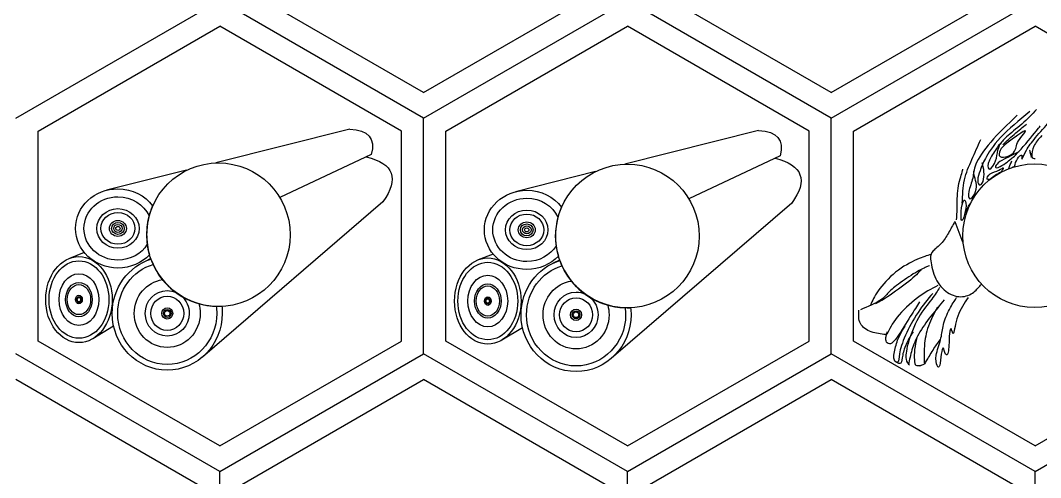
# Model space of a CAD drawing. Extents: x 0.1 to 20.7, y 0 to 17.9.
# Drawn here: x 4.15 to 11.97, y 9.85 to 13.35 of the extents above; entities that cross this region are included whole.
import ezdxf

# ---------------------------------------------------------------- set-up
doc = ezdxf.new("R2010")
doc.units = 0
doc.layers.add('Catan-Cuts&Scores', color=7, linetype='CONTINUOUS')

msp = doc.modelspace()

# ---------------------------------------------------------------- linework, layer by layer
at = {"layer": 'Catan-Cuts&Scores', "color": 1}
for points in [[(7.241272, 12.794751), (5.848779, 13.598704)], [(7.241272, 12.794751), (8.633764, 13.598704)], [(10.366279, 12.794751), (8.973788, 13.598704)], [(10.366279, 12.794751), (11.758772, 13.598704)], [(4.116264, 12.59844), (5.678768, 13.500551)], [(7.241272, 12.59844), (5.678768, 13.500551)], [(7.241272, 12.59844), (8.803775, 13.500551)], [(10.366279, 12.59844), (8.803775, 13.500551)], [(10.366279, 12.59844), (11.928783, 13.500551)], [(4.286275, 10.892374), (4.286275, 12.500283), (5.678768, 13.30424)], [(7.07126, 12.500288), (5.678768, 13.30424)], [(7.411283, 10.892374), (7.411283, 12.500283), (8.803775, 13.30424)], [(10.196268, 12.500288), (8.803775, 13.30424)], [(10.536292, 10.892374), (10.536292, 12.500283), (11.928783, 13.30424)], [(13.321275, 12.500288), (11.928783, 13.30424)], [(7.241272, 10.794221), (7.241272, 12.59844)], [(10.366279, 10.794221), (10.366279, 12.59844)], [(6.675099, 12.515532), (5.649481, 12.25761)], [(7.07126, 10.892374), (7.07126, 12.500283)], [(9.809326, 12.504492), (8.783708, 12.246571)], [(10.196268, 10.892374), (10.196268, 12.500283)], [(11.856953, 12.502779), (11.856953, 12.502779)], [(6.840146, 12.321685), (6.13994, 11.990878)], [(9.974374, 12.310646), (9.274169, 11.979839)], [(11.887972, 12.351728), (11.887972, 12.351728)], [(5.668768, 12.256331), (5.668768, 12.256331)], [(8.803775, 12.246331), (8.803775, 12.246331)], [(11.581819, 12.20944), (11.581819, 12.20944)], [(11.759169, 12.228322), (11.758607, 12.223519)], [(11.925768, 12.248513), (11.925768, 12.248513)], [(5.424189, 12.200957), (4.811708, 12.046929)], [(8.558417, 12.189917), (7.945938, 12.03589)], [(11.56226, 12.131886), (11.56226, 12.131886)], [(4.89811, 12.057749), (4.89811, 12.057749)], [(8.032339, 12.046708), (8.032339, 12.046708)], [(4.89811, 11.997094), (4.89811, 11.997094)], [(8.032339, 11.986056), (8.032339, 11.986056)], [(11.386256, 11.972071), (11.386256, 11.972071)], [(4.89811, 11.906122), (4.89811, 11.906122)], [(6.929674, 11.959296), (5.546071, 10.769721)], [(8.032339, 11.895083), (8.032339, 11.895083)], [(10.063901, 11.948256), (8.680299, 10.758681)], [(4.89811, 11.875799), (4.89811, 11.875799)], [(4.89811, 11.81515), (4.89811, 11.81515)], [(8.032339, 11.86476), (8.032339, 11.86476)], [(11.402811, 11.876492), (11.402811, 11.876492)], [(4.89811, 11.799988), (4.89811, 11.799988)], [(4.89811, 11.784826), (4.89811, 11.784826)], [(4.89811, 11.769665), (4.89811, 11.769665)], [(8.032339, 11.80411), (8.032339, 11.80411)], [(8.032339, 11.788949), (8.032339, 11.788949)], [(8.032339, 11.773788), (8.032339, 11.773788)], [(8.032339, 11.758626), (8.032339, 11.758626)], [(4.640406, 11.569536), (4.526178, 11.525406)], [(4.599264, 11.539154), (4.599264, 11.539154)], [(4.599264, 11.506193), (4.599264, 11.506193)], [(5.15006, 11.523217), (5.100539, 11.499822)], [(7.774633, 11.558496), (7.660406, 11.514367)], [(7.733492, 11.528114), (7.733492, 11.528114)], [(8.284287, 11.512178), (8.234768, 11.488783)], [(7.733492, 11.495154), (7.733492, 11.495154)], [(4.599264, 11.407307), (4.599264, 11.407307)], [(4.599264, 11.341382), (4.599264, 11.341382)], [(7.733492, 11.396268), (7.733492, 11.396268)], [(4.599264, 11.324901), (4.599264, 11.324901)], [(5.276067, 11.278099), (5.276067, 11.278099)], [(7.733492, 11.330343), (7.733492, 11.330343)], [(7.733492, 11.313863), (7.733492, 11.313863)], [(8.410296, 11.26706), (8.410296, 11.26706)], [(4.599264, 11.2425), (4.599264, 11.2425)], [(4.599264, 11.232614), (4.599264, 11.232614)], [(4.599264, 11.226019), (4.599264, 11.226019)], [(5.276067, 11.23459), (5.276067, 11.23459)], [(7.733492, 11.231461), (7.733492, 11.231461)], [(7.733492, 11.221575), (7.733492, 11.221575)], [(7.733492, 11.214981), (7.733492, 11.214981)], [(8.410296, 11.223551), (8.410296, 11.223551)], [(5.276067, 11.147571), (5.276067, 11.147571)], [(5.276067, 11.134515), (5.276067, 11.134515)], [(5.276067, 11.125819), (5.276067, 11.125819)], [(5.518744, 11.178536), (5.518744, 11.178536)], [(5.652154, 11.158217), (5.652154, 11.158217)], [(5.694681, 11.15861), (5.694681, 11.15861)], [(8.410296, 11.136532), (8.410296, 11.136532)], [(8.410296, 11.123476), (8.410296, 11.123476)], [(8.410296, 11.114779), (8.410296, 11.114779)], [(8.652972, 11.167496), (8.652972, 11.167496)], [(8.786382, 11.147178), (8.786382, 11.147178)], [(8.82891, 11.147571), (8.82891, 11.147571)], [(4.865165, 11.004964), (4.705815, 10.910015)], [(7.999393, 10.993925), (7.840043, 10.898976)], [(5.678768, 10.088421), (4.286275, 10.892374)], [(5.678768, 10.088421), (7.07126, 10.892374)], [(8.803775, 10.088421), (7.411283, 10.892374)], [(8.803775, 10.088421), (10.196268, 10.892374)], [(11.928783, 10.088421), (10.536292, 10.892374)], [(11.928783, 10.088421), (13.321275, 10.892374)], [(5.678768, 9.89211), (4.116264, 10.794221)], [(5.678768, 9.89211), (7.241272, 10.794221)], [(8.803775, 9.89211), (7.241272, 10.794221)], [(8.803775, 9.89211), (10.366279, 10.794221)], [(11.928783, 9.89211), (10.366279, 10.794221)], [(11.928783, 9.89211), (13.491288, 10.794221)], [(5.508756, 9.793957), (4.116264, 10.59791)], [(5.848779, 8.186043), (5.848779, 9.793953), (7.241272, 10.59791)], [(8.633764, 9.793957), (7.241272, 10.59791)], [(8.973788, 8.186043), (8.973788, 9.793953), (10.366279, 10.59791)], [(11.758772, 9.793957), (10.366279, 10.59791)], [(5.678768, 8.08789), (5.678768, 9.89211)], [(8.803775, 8.08789), (8.803775, 9.89211)], [(11.928783, 8.08789), (11.928783, 9.89211)]]:
    msp.add_lwpolyline(points, dxfattribs=at)
for points in [[(11.791536, 12.620792), (11.718708, 12.550657), (11.645878, 12.480528), (11.58991, 12.415788)], [(11.888646, 12.649114), (11.806374, 12.581681), (11.724103, 12.514249), (11.66476, 12.450854)], [(11.941244, 12.665299), (11.904826, 12.627536), (11.868414, 12.589772), (11.827279, 12.553358)], [(6.675099, 12.515532), (6.818858, 12.507788), (6.873878, 12.443169), (6.840146, 12.321685)], [(11.827279, 12.553358), (11.786146, 12.51694), (11.740287, 12.481874), (11.711292, 12.455575)], [(11.744335, 12.452878), (11.774008, 12.479178), (11.817165, 12.515594), (11.839417, 12.533803)], [(11.839417, 12.533803), (11.861674, 12.552008), (11.863019, 12.552008), (11.864367, 12.552008)], [(11.933154, 12.450181), (11.965524, 12.488618), (12.010028, 12.538519), (12.034981, 12.568867)], [(11.938547, 12.49941), (11.969567, 12.537174), (11.969567, 12.538519), (11.968217, 12.537846)], [(11.9635, 12.534476), (11.962822, 12.534476), (11.964169, 12.537174), (11.965524, 12.539869)], [(11.968217, 12.537846), (11.966869, 12.537174), (11.964169, 12.534476), (11.9635, 12.534476)], [(9.809326, 12.504492), (9.953086, 12.496749), (10.008107, 12.432131), (9.974374, 12.310646)], [(11.66476, 12.450854), (11.605417, 12.387464), (11.569004, 12.328126), (11.548099, 12.289685)], [(11.711292, 12.455575), (11.682296, 12.429279), (11.670157, 12.411744), (11.658015, 12.394213)], [(11.682296, 12.394213), (11.698481, 12.410393), (11.714665, 12.426579), (11.744335, 12.452878)], [(11.798283, 12.469736), (11.76861, 12.449508), (11.73759, 12.427929), (11.713315, 12.408374)], [(11.786146, 12.387464), (11.790189, 12.402303), (11.796933, 12.418485), (11.813792, 12.44209)], [(11.856953, 12.502779), (11.856275, 12.50885), (11.827957, 12.489968), (11.798283, 12.469736)], [(11.806374, 12.344985), (11.845485, 12.387464), (11.907528, 12.461646), (11.938547, 12.49941)], [(11.813792, 12.44209), (11.83065, 12.465689), (11.857622, 12.496708), (11.856953, 12.502779)], [(11.863019, 12.353751), (11.880556, 12.384772), (11.900783, 12.411744), (11.933154, 12.450181)], [(11.981032, 12.465019), (11.953386, 12.436019), (11.933154, 12.413094), (11.920339, 12.385444)], [(11.444249, 12.281594), (11.4665, 12.332169), (11.489429, 12.383417), (11.512358, 12.434669)], [(11.58991, 12.415788), (11.533938, 12.351051), (11.494822, 12.291708), (11.47594, 12.247201)], [(11.659367, 12.402976), (11.653972, 12.398256), (11.629693, 12.361839), (11.610142, 12.330819)], [(11.644532, 12.353751), (11.651275, 12.380725), (11.66476, 12.407697), (11.659367, 12.402976)], [(11.713315, 12.408374), (11.689039, 12.388819), (11.671504, 12.371279), (11.66139, 12.352401)], [(11.771311, 12.344985), (11.780751, 12.359142), (11.782094, 12.372633), (11.786146, 12.387464)], [(11.887972, 12.351728), (11.885949, 12.359142), (11.891343, 12.34026), (11.896062, 12.323406)], [(11.920339, 12.385444), (11.907528, 12.357796), (11.902131, 12.325429), (11.904826, 12.308567)], [(6.801725, 12.303536), (7.013646, 12.24959), (7.056296, 12.134846), (6.929674, 11.959296)], [(9.935953, 12.292496), (10.147874, 12.238551), (10.190524, 12.123807), (10.063901, 11.948256)], [(11.388275, 12.125819), (11.400414, 12.181118), (11.421992, 12.231019), (11.444249, 12.281594)], [(11.548099, 12.289685), (11.527193, 12.251249), (11.521799, 12.233717), (11.513708, 12.212138)], [(11.610142, 12.330819), (11.590583, 12.299803), (11.575749, 12.274178), (11.57035, 12.250575)], [(11.627, 12.271481), (11.637788, 12.299803), (11.637788, 12.326775), (11.644532, 12.353751)], [(11.66139, 12.352401), (11.651275, 12.333519), (11.648575, 12.313292), (11.660717, 12.304524)], [(11.660717, 12.304524), (11.672854, 12.295756), (11.699826, 12.298453), (11.722079, 12.307221)], [(11.743661, 12.309244), (11.721406, 12.298453), (11.695779, 12.287665), (11.674874, 12.275528)], [(11.689712, 12.244504), (11.707917, 12.256642), (11.721406, 12.268783), (11.73624, 12.280244)], [(11.722079, 12.307221), (11.744331, 12.315985), (11.761869, 12.330819), (11.771311, 12.344985)], [(11.73624, 12.280244), (11.751079, 12.291708), (11.767264, 12.302496), (11.806374, 12.344985)], [(11.803678, 12.341614), (11.784796, 12.330819), (11.765914, 12.320032), (11.743661, 12.309244)], [(11.771307, 12.228322), (11.776704, 12.248551), (11.782094, 12.268783), (11.79356, 12.286988)], [(11.79356, 12.286988), (11.805028, 12.305197), (11.82256, 12.321382), (11.827279, 12.315311)], [(11.827279, 12.315311), (11.832, 12.309244), (11.82391, 12.280921), (11.827279, 12.284296)], [(11.827279, 12.284296), (11.83065, 12.287665), (11.845485, 12.322732), (11.863019, 12.353751)], [(11.902131, 12.30115), (11.899438, 12.31059), (11.889996, 12.344307), (11.887972, 12.351728)], [(11.896062, 12.323406), (11.900783, 12.306547), (11.904826, 12.291708), (11.902131, 12.30115)], [(11.904826, 12.308567), (11.907528, 12.291708), (11.918319, 12.290363), (11.929107, 12.289012)], [(5.118768, 11.706331), (5.118768, 12.010086), (5.365012, 12.256331), (5.668768, 12.256331)], [(5.668768, 12.256331), (5.972524, 12.256331), (6.218768, 12.010086), (6.218768, 11.706331)], [(8.253775, 11.696331), (8.253775, 12.000086), (8.500019, 12.246331), (8.803775, 12.246331)], [(8.803775, 12.246331), (9.107532, 12.246331), (9.353775, 12.000086), (9.353775, 11.696331)], [(11.370071, 12.184487), (11.377487, 12.20809), (11.376137, 12.20809), (11.374787, 12.20809)], [(11.375768, 11.698513), (11.375768, 12.002268), (11.622013, 12.248513), (11.925768, 12.248513)], [(11.47594, 12.247201), (11.45706, 12.202693), (11.458414, 12.173024), (11.450992, 12.139307)], [(11.513708, 12.212138), (11.505618, 12.190556), (11.494822, 12.164933), (11.491453, 12.140657)], [(11.537311, 12.188532), (11.535283, 12.213485), (11.52989, 12.235063), (11.524496, 12.256642)], [(11.57035, 12.250575), (11.564957, 12.226972), (11.569004, 12.205393), (11.581819, 12.20944)], [(11.581819, 12.20944), (11.594631, 12.213485), (11.616208, 12.243157), (11.627, 12.271481)], [(11.630369, 12.238438), (11.622953, 12.226972), (11.624299, 12.217532), (11.636438, 12.218882)], [(11.674874, 12.275528), (11.653972, 12.263386), (11.637788, 12.249897), (11.630369, 12.238438)], [(11.636438, 12.218882), (11.648575, 12.220228), (11.671504, 12.232367), (11.689712, 12.244504)], [(11.651275, 12.2), (11.671504, 12.209438), (11.684992, 12.222925), (11.684992, 12.217532)], [(11.684992, 12.217532), (11.684992, 12.213575), (11.677736, 12.199457), (11.667481, 12.185563)], [(11.727449, 12.212674), (11.735803, 12.232721), (11.74344, 12.252775), (11.751079, 12.272826)], [(11.925768, 12.248513), (12.229524, 12.248513), (12.475768, 12.002268), (12.475768, 11.698513)], [(11.339051, 12.061756), (11.346464, 12.113681), (11.36265, 12.160886), (11.370071, 12.184487)], [(11.370744, 11.949138), (11.373444, 12.009831), (11.376137, 12.070524), (11.388275, 12.125819)], [(11.450992, 12.139307), (11.443575, 12.10559), (11.42739, 12.067822), (11.421322, 12.037476)], [(11.464481, 12.151444), (11.45976, 12.168976), (11.45976, 12.182464), (11.45976, 12.195953)], [(11.480665, 12.089406), (11.478642, 12.112331), (11.469197, 12.133914), (11.464481, 12.151444)], [(11.491453, 12.140657), (11.488083, 12.116378), (11.492126, 12.093453), (11.500893, 12.088056)], [(11.530567, 12.115032), (11.537985, 12.13526), (11.539331, 12.163579), (11.537311, 12.188532)], [(11.56226, 12.131886), (11.558213, 12.139307), (11.567654, 12.159536), (11.585863, 12.17235)], [(11.582674, 12.130406), (11.572665, 12.127626), (11.564803, 12.127228), (11.56226, 12.131886)], [(11.667481, 12.185563), (11.637468, 12.169756), (11.609083, 12.151275), (11.582674, 12.130406)], [(11.585863, 12.17235), (11.604071, 12.185161), (11.631043, 12.190556), (11.651275, 12.2)], [(4.572893, 11.754504), (4.572893, 11.921976), (4.7185, 12.057749), (4.89811, 12.057749)], [(4.89811, 12.057749), (5.008201, 12.057749), (5.105504, 12.006736), (5.164346, 11.928685)], [(7.707122, 11.743464), (7.707122, 11.910938), (7.852728, 12.046708), (8.032339, 12.046708)], [(8.032339, 12.046708), (8.142429, 12.046708), (8.239732, 11.995697), (8.298575, 11.917646)], [(11.332307, 11.912051), (11.332981, 11.953189), (11.331631, 12.009831), (11.339051, 12.061756)], [(11.466504, 12.020622), (11.477292, 12.042201), (11.482685, 12.066476), (11.480665, 12.089406)], [(11.500893, 12.088056), (11.509661, 12.082661), (11.523146, 12.094799), (11.530567, 12.115032)], [(4.637938, 11.754504), (4.637938, 11.888481), (4.754421, 11.997094), (4.89811, 11.997094)], [(4.89811, 11.997094), (5.005118, 11.997094), (5.097024, 11.936854), (5.136985, 11.850768)], [(7.772165, 11.743464), (7.772165, 11.87744), (7.88865, 11.986056), (8.032339, 11.986056)], [(8.032339, 11.986056), (8.139346, 11.986056), (8.231251, 11.925815), (8.271213, 11.839728)], [(11.366024, 11.912051), (11.370744, 11.945094), (11.378835, 11.969369), (11.386256, 11.972071)], [(11.386256, 11.972071), (11.393674, 11.974764), (11.400414, 11.955882), (11.39974, 11.928236)], [(11.421322, 12.037476), (11.415251, 12.007133), (11.419296, 11.984204), (11.429414, 11.982185)], [(11.429414, 11.982185), (11.439528, 11.980161), (11.455713, 11.999043), (11.466504, 12.020622)], [(4.735504, 11.754504), (4.735504, 11.83824), (4.808307, 11.906122), (4.89811, 11.906122)], [(4.89811, 11.906122), (4.987921, 11.906122), (5.060725, 11.83824), (5.060725, 11.754504)], [(5.164346, 11.928685), (5.134704, 11.861118), (5.118221, 11.786472), (5.118221, 11.707964)], [(7.869732, 11.743464), (7.869732, 11.827201), (7.942536, 11.895083), (8.032339, 11.895083)], [(8.032339, 11.895083), (8.12215, 11.895083), (8.194953, 11.827201), (8.194953, 11.743464)], [(8.298575, 11.917646), (8.268933, 11.850079), (8.252449, 11.775433), (8.252449, 11.696925)], [(11.32624, 11.819665), (11.328938, 11.845288), (11.331631, 11.870914), (11.332307, 11.912051)], [(11.363326, 11.821689), (11.359953, 11.837197), (11.361303, 11.879008), (11.366024, 11.912051)], [(11.39974, 11.928236), (11.399067, 11.90059), (11.390972, 11.864169), (11.382882, 11.840571)], [(11.399071, 11.879008), (11.401547, 11.888921), (11.414279, 11.918197), (11.430976, 11.943811)], [(11.430976, 11.943811), (11.420169, 11.922142), (11.410728, 11.899674), (11.402811, 11.876492)], [(4.768028, 11.754504), (4.768028, 11.821492), (4.826264, 11.875799), (4.89811, 11.875799)], [(4.833067, 11.754504), (4.833067, 11.787996), (4.862189, 11.81515), (4.89811, 11.81515)], [(4.89811, 11.875799), (4.969957, 11.875799), (5.028201, 11.821492), (5.028201, 11.754504)], [(4.89811, 11.81515), (4.934036, 11.81515), (4.963154, 11.787996), (4.963154, 11.754504)], [(5.136985, 11.850768), (5.124772, 11.805225), (5.118221, 11.757363), (5.118221, 11.707964)], [(7.902256, 11.743464), (7.902256, 11.810453), (7.960492, 11.86476), (8.032339, 11.86476)], [(8.032339, 11.86476), (8.104185, 11.86476), (8.162429, 11.810453), (8.162429, 11.743464)], [(8.271213, 11.839728), (8.259, 11.794185), (8.252449, 11.746322), (8.252449, 11.696925)], [(11.382882, 11.840571), (11.374788, 11.816964), (11.366701, 11.806178), (11.363326, 11.821689)], [(11.402811, 11.876492), (11.39909, 11.873949), (11.397863, 11.874178), (11.399071, 11.879008)], [(4.89811, 11.451256), (4.7185, 11.451256), (4.572893, 11.587028), (4.572893, 11.754504)], [(4.89811, 11.511906), (4.754421, 11.511906), (4.637938, 11.620519), (4.637938, 11.754504)], [(4.89811, 11.602878), (4.808307, 11.602878), (4.735504, 11.670764), (4.735504, 11.754504)], [(4.89811, 11.633204), (4.826264, 11.633204), (4.768028, 11.687513), (4.768028, 11.754504)], [(4.89811, 11.693854), (4.862189, 11.693854), (4.833067, 11.721008), (4.833067, 11.754504)], [(4.849326, 11.754504), (4.849326, 11.779622), (4.871169, 11.799988), (4.89811, 11.799988)], [(4.89811, 11.709015), (4.871169, 11.709015), (4.849326, 11.729382), (4.849326, 11.754504)], [(4.86559, 11.754504), (4.86559, 11.771251), (4.880154, 11.784826), (4.89811, 11.784826)], [(4.89811, 11.724178), (4.880154, 11.724178), (4.86559, 11.737751), (4.86559, 11.754504)], [(4.88185, 11.754504), (4.88185, 11.762874), (4.889131, 11.769665), (4.89811, 11.769665)], [(4.89811, 11.739343), (4.889131, 11.739343), (4.88185, 11.746126), (4.88185, 11.754504)], [(4.89811, 11.799988), (4.925056, 11.799988), (4.946897, 11.779622), (4.946897, 11.754504)], [(4.89811, 11.784826), (4.916075, 11.784826), (4.930638, 11.771251), (4.930638, 11.754504)], [(4.89811, 11.769665), (4.907094, 11.769665), (4.914374, 11.762874), (4.914374, 11.754504)], [(5.060725, 11.754504), (5.060725, 11.670764), (4.987921, 11.602878), (4.89811, 11.602878)], [(5.028201, 11.754504), (5.028201, 11.687513), (4.969957, 11.633204), (4.89811, 11.633204)], [(4.963154, 11.754504), (4.963154, 11.721008), (4.934036, 11.693854), (4.89811, 11.693854)], [(4.946897, 11.754504), (4.946897, 11.729382), (4.925056, 11.709015), (4.89811, 11.709015)], [(4.930638, 11.754504), (4.930638, 11.737751), (4.916075, 11.724178), (4.89811, 11.724178)], [(4.914374, 11.754504), (4.914374, 11.746126), (4.907094, 11.739343), (4.89811, 11.739343)], [(8.032339, 11.440217), (7.852728, 11.440217), (7.707122, 11.575988), (7.707122, 11.743464)], [(8.032339, 11.500867), (7.88865, 11.500867), (7.772165, 11.609481), (7.772165, 11.743464)], [(8.032339, 11.591839), (7.942536, 11.591839), (7.869732, 11.659725), (7.869732, 11.743464)], [(8.032339, 11.622165), (7.960492, 11.622165), (7.902256, 11.676472), (7.902256, 11.743464)], [(7.967296, 11.743464), (7.967296, 11.776957), (7.996417, 11.80411), (8.032339, 11.80411)], [(8.032339, 11.682815), (7.996417, 11.682815), (7.967296, 11.709968), (7.967296, 11.743464)], [(7.983556, 11.743464), (7.983556, 11.768583), (8.005397, 11.788949), (8.032339, 11.788949)], [(8.032339, 11.697976), (8.005397, 11.697976), (7.983556, 11.718343), (7.983556, 11.743464)], [(7.999819, 11.743464), (7.999819, 11.760213), (8.014382, 11.773788), (8.032339, 11.773788)], [(8.032339, 11.713138), (8.014382, 11.713138), (7.999819, 11.726713), (7.999819, 11.743464)], [(8.016079, 11.743464), (8.016079, 11.751835), (8.023358, 11.758626), (8.032339, 11.758626)], [(8.032339, 11.728303), (8.023358, 11.728303), (8.016079, 11.735086), (8.016079, 11.743464)], [(8.032339, 11.80411), (8.068264, 11.80411), (8.097382, 11.776957), (8.097382, 11.743464)], [(8.032339, 11.788949), (8.059283, 11.788949), (8.081126, 11.768583), (8.081126, 11.743464)], [(8.032339, 11.773788), (8.050303, 11.773788), (8.064867, 11.760213), (8.064867, 11.743464)], [(8.032339, 11.758626), (8.041322, 11.758626), (8.048603, 11.751835), (8.048603, 11.743464)], [(8.194953, 11.743464), (8.194953, 11.659725), (8.12215, 11.591839), (8.032339, 11.591839)], [(8.162429, 11.743464), (8.162429, 11.676472), (8.104185, 11.622165), (8.032339, 11.622165)], [(8.097382, 11.743464), (8.097382, 11.709968), (8.068264, 11.682815), (8.032339, 11.682815)], [(8.081126, 11.743464), (8.081126, 11.718343), (8.059283, 11.697976), (8.032339, 11.697976)], [(8.064867, 11.743464), (8.064867, 11.726713), (8.050303, 11.713138), (8.032339, 11.713138)], [(8.048603, 11.743464), (8.048603, 11.735086), (8.041322, 11.728303), (8.032339, 11.728303)], [(11.314099, 11.807524), (11.297917, 11.777854), (11.281732, 11.748185), (11.264869, 11.719185)], [(11.314099, 11.807524), (11.333575, 11.752217), (11.353047, 11.69691), (11.375901, 11.646279)], [(5.118221, 11.707964), (5.118221, 11.653938), (5.126047, 11.601744), (5.140567, 11.552417)], [(5.118221, 11.707964), (5.118221, 11.682524), (5.119988, 11.657496), (5.123331, 11.632972)], [(5.668768, 11.156331), (5.365012, 11.156331), (5.118768, 11.402575), (5.118768, 11.706331)], [(6.218768, 11.706331), (6.218768, 11.402575), (5.972524, 11.156331), (5.668768, 11.156331)], [(8.252449, 11.696925), (8.252449, 11.642897), (8.260275, 11.590704), (8.274796, 11.541378)], [(8.252449, 11.696925), (8.252449, 11.671485), (8.254217, 11.646457), (8.25756, 11.621933)], [(8.803775, 11.146331), (8.500019, 11.146331), (8.253775, 11.392575), (8.253775, 11.696331)], [(9.353775, 11.696331), (9.353775, 11.392575), (9.107532, 11.146331), (8.803775, 11.146331)], [(11.264869, 11.719185), (11.248013, 11.690189), (11.230481, 11.661867), (11.209579, 11.63894)], [(11.925768, 11.148513), (11.622013, 11.148513), (11.375768, 11.394756), (11.375768, 11.698513)], [(12.475768, 11.698513), (12.475768, 11.394756), (12.229524, 11.148513), (11.925768, 11.148513)], [(5.123331, 11.632972), (5.078307, 11.56059), (4.994311, 11.511906), (4.89811, 11.511906)], [(8.25756, 11.621933), (8.212536, 11.549551), (8.128539, 11.500867), (8.032339, 11.500867)], [(11.148882, 11.582968), (11.133374, 11.567457), (11.126631, 11.553972), (11.128654, 11.520256)], [(11.209579, 11.63894), (11.188669, 11.616013), (11.164393, 11.598481), (11.148882, 11.582968)], [(4.344363, 11.209539), (4.344363, 11.391583), (4.458485, 11.539154), (4.599264, 11.539154)], [(4.369854, 11.209539), (4.369854, 11.373374), (4.472563, 11.506193), (4.599264, 11.506193)], [(4.599264, 11.539154), (4.740039, 11.539154), (4.854161, 11.391583), (4.854161, 11.209539)], [(4.599264, 11.506193), (4.725961, 11.506193), (4.828674, 11.373374), (4.828674, 11.209539)], [(4.854165, 11.104063), (4.854165, 11.299547), (4.979185, 11.464914), (5.151264, 11.519792)], [(5.140567, 11.552417), (5.081015, 11.490339), (4.994464, 11.451256), (4.89811, 11.451256)], [(5.151264, 11.519792), (5.228118, 11.308704), (5.430563, 11.157964), (5.668221, 11.157964)], [(7.47859, 11.1985), (7.47859, 11.380543), (7.592713, 11.528114), (7.733492, 11.528114)], [(7.733492, 11.528114), (7.874268, 11.528114), (7.98839, 11.380543), (7.98839, 11.1985)], [(7.988393, 11.093024), (7.988393, 11.288508), (8.113414, 11.453874), (8.285492, 11.508751)], [(8.274796, 11.541378), (8.215244, 11.479299), (8.128693, 11.440217), (8.032339, 11.440217)], [(8.285492, 11.508751), (8.362346, 11.297665), (8.564792, 11.146925), (8.802449, 11.146925)], [(11.023268, 11.516488), (10.976925, 11.495976), (10.914882, 11.463607), (10.860264, 11.419775)], [(11.13091, 11.554307), (11.10026, 11.545654), (11.06961, 11.537), (11.023268, 11.516488)], [(11.128654, 11.520256), (11.130678, 11.486536), (11.141464, 11.432586), (11.161019, 11.38606)], [(4.896354, 11.104063), (4.896354, 11.281532), (5.01085, 11.431401), (5.167811, 11.479464)], [(5.167811, 11.479464), (5.252472, 11.294367), (5.436799, 11.164393), (5.652154, 11.158217)], [(7.504083, 11.1985), (7.504083, 11.362335), (7.606792, 11.495154), (7.733492, 11.495154)], [(7.733492, 11.495154), (7.860189, 11.495154), (7.962901, 11.362335), (7.962901, 11.1985)], [(8.030583, 11.093024), (8.030583, 11.270492), (8.145079, 11.420363), (8.302039, 11.468425)], [(8.302039, 11.468425), (8.386701, 11.283326), (8.571028, 11.153354), (8.786382, 11.147178)], [(10.860264, 11.419775), (10.805638, 11.37594), (10.758438, 11.320646), (10.727417, 11.276815)], [(11.0275, 11.424496), (10.987713, 11.401567), (10.936464, 11.36785), (10.896, 11.338854)], [(11.05515, 11.435283), (11.024131, 11.404264), (10.99311, 11.373249), (10.943204, 11.334133)], [(11.109099, 11.464961), (11.09561, 11.459563), (11.067288, 11.447421), (11.0275, 11.424496)], [(11.119886, 11.467654), (11.121236, 11.469004), (11.122583, 11.47035), (11.109099, 11.464961)], [(4.446322, 11.209539), (4.446322, 11.31876), (4.514796, 11.407307), (4.599264, 11.407307)], [(4.497303, 11.209539), (4.497303, 11.282354), (4.542949, 11.341382), (4.599264, 11.341382)], [(4.599264, 11.407307), (4.683728, 11.407307), (4.752201, 11.31876), (4.752201, 11.209539)], [(4.599264, 11.341382), (4.655575, 11.341382), (4.701221, 11.282354), (4.701221, 11.209539)], [(5.022925, 11.104063), (5.022925, 11.235708), (5.117425, 11.344575), (5.240279, 11.362504)], [(5.240279, 11.362504), (5.310893, 11.275146), (5.407678, 11.209831), (5.518744, 11.178536)], [(7.580551, 11.1985), (7.580551, 11.307721), (7.649024, 11.396268), (7.733492, 11.396268)], [(7.733492, 11.396268), (7.817957, 11.396268), (7.886429, 11.307721), (7.886429, 11.1985)], [(8.157154, 11.093024), (8.157154, 11.224669), (8.251654, 11.333536), (8.374508, 11.351464)], [(8.374508, 11.351464), (8.445122, 11.264107), (8.541906, 11.198792), (8.652972, 11.167496)], [(11.161019, 11.38606), (11.180579, 11.339532), (11.208901, 11.300414), (11.243968, 11.273444)], [(4.510047, 11.209539), (4.510047, 11.273251), (4.549992, 11.324901), (4.599264, 11.324901)], [(4.599264, 11.324901), (4.648532, 11.324901), (4.688476, 11.273251), (4.688476, 11.209539)], [(5.107307, 11.104063), (5.107307, 11.200181), (5.182867, 11.278099), (5.276067, 11.278099)], [(5.276067, 11.278099), (5.300626, 11.278099), (5.323953, 11.272685), (5.345, 11.262957)], [(5.345, 11.262957), (5.358519, 11.253122), (5.372504, 11.243886), (5.386914, 11.235292)], [(7.631532, 11.1985), (7.631532, 11.271315), (7.677178, 11.330343), (7.733492, 11.330343)], [(7.644275, 11.1985), (7.644275, 11.262213), (7.684221, 11.313863), (7.733492, 11.313863)], [(7.733492, 11.330343), (7.789803, 11.330343), (7.835449, 11.271315), (7.835449, 11.1985)], [(7.733492, 11.313863), (7.78276, 11.313863), (7.822704, 11.262213), (7.822704, 11.1985)], [(8.241536, 11.093024), (8.241536, 11.189142), (8.317094, 11.26706), (8.410296, 11.26706)], [(8.410296, 11.26706), (8.434854, 11.26706), (8.458181, 11.261646), (8.479228, 11.251917)], [(10.727417, 11.276815), (10.696397, 11.232981), (10.68156, 11.200614), (10.666721, 11.168244)], [(10.805638, 11.264), (10.785406, 11.242421), (10.774622, 11.223539), (10.740228, 11.201961)], [(10.943204, 11.334133), (10.893303, 11.295019), (10.824519, 11.247819), (10.781363, 11.220169)], [(10.896, 11.338854), (10.855539, 11.309854), (10.825869, 11.285583), (10.805638, 11.264)], [(11.184626, 11.317949), (11.133374, 11.290972), (11.082122, 11.264), (11.026831, 11.222193)], [(11.196764, 11.301764), (11.180579, 11.274788), (11.16439, 11.247819), (11.136744, 11.212075)], [(11.243968, 11.273444), (11.279036, 11.246468), (11.320843, 11.231633), (11.359279, 11.231633)], [(11.359279, 11.231633), (11.397717, 11.231633), (11.432783, 11.246468), (11.45976, 11.266701)], [(11.45976, 11.266701), (11.483382, 11.284417), (11.500796, 11.306268), (11.517744, 11.327279)], [(4.599264, 10.879925), (4.458485, 10.879925), (4.344363, 11.027496), (4.344363, 11.209539)], [(4.599264, 10.912886), (4.472563, 10.912886), (4.369854, 11.045701), (4.369854, 11.209539)], [(4.599264, 11.011772), (4.514796, 11.011772), (4.446322, 11.100315), (4.446322, 11.209539)], [(4.599264, 11.077697), (4.542949, 11.077697), (4.497303, 11.136721), (4.497303, 11.209539)], [(4.599264, 11.094178), (4.549992, 11.094178), (4.510047, 11.145822), (4.510047, 11.209539)], [(4.573772, 11.209539), (4.573772, 11.22774), (4.585185, 11.2425), (4.599264, 11.2425)], [(4.599264, 11.176579), (4.585185, 11.176579), (4.573772, 11.191335), (4.573772, 11.209539)], [(4.581417, 11.209539), (4.581417, 11.222279), (4.58941, 11.232614), (4.599264, 11.232614)], [(4.599264, 11.186464), (4.58941, 11.186464), (4.581417, 11.196796), (4.581417, 11.209539)], [(4.586519, 11.209539), (4.586519, 11.218642), (4.592225, 11.226019), (4.599264, 11.226019)], [(4.599264, 11.193056), (4.592225, 11.193056), (4.586519, 11.200438), (4.586519, 11.209539)], [(4.599264, 11.2425), (4.613339, 11.2425), (4.624751, 11.22774), (4.624751, 11.209539)], [(4.599264, 11.232614), (4.609118, 11.232614), (4.617107, 11.222279), (4.617107, 11.209539)], [(4.599264, 11.226019), (4.606299, 11.226019), (4.612004, 11.218642), (4.612004, 11.209539)], [(4.854161, 11.209539), (4.854161, 11.027496), (4.740039, 10.879925), (4.599264, 10.879925)], [(4.828674, 11.209539), (4.828674, 11.045701), (4.725961, 10.912886), (4.599264, 10.912886)], [(4.752201, 11.209539), (4.752201, 11.100315), (4.683728, 11.011772), (4.599264, 11.011772)], [(4.701221, 11.209539), (4.701221, 11.136721), (4.655575, 11.077697), (4.599264, 11.077697)], [(4.688476, 11.209539), (4.688476, 11.145822), (4.648532, 11.094178), (4.599264, 11.094178)], [(4.624751, 11.209539), (4.624751, 11.191335), (4.613339, 11.176579), (4.599264, 11.176579)], [(4.617107, 11.209539), (4.617107, 11.196796), (4.609118, 11.186464), (4.599264, 11.186464)], [(4.612004, 11.209539), (4.612004, 11.200438), (4.606299, 11.193056), (4.599264, 11.193056)], [(5.1495, 11.104063), (5.1495, 11.176154), (5.206165, 11.23459), (5.276067, 11.23459)], [(5.276067, 11.23459), (5.345972, 11.23459), (5.402638, 11.176154), (5.402638, 11.104063)], [(5.386914, 11.235292), (5.422401, 11.203386), (5.444831, 11.156429), (5.444831, 11.104063)], [(7.733492, 10.868886), (7.592713, 10.868886), (7.47859, 11.016457), (7.47859, 11.1985)], [(7.733492, 10.901846), (7.606792, 10.901846), (7.504083, 11.034661), (7.504083, 11.1985)], [(7.733492, 11.000732), (7.649024, 11.000732), (7.580551, 11.089275), (7.580551, 11.1985)], [(7.733492, 11.066657), (7.677178, 11.066657), (7.631532, 11.125681), (7.631532, 11.1985)], [(7.733492, 11.083138), (7.684221, 11.083138), (7.644275, 11.134783), (7.644275, 11.1985)], [(7.708, 11.1985), (7.708, 11.216701), (7.719414, 11.231461), (7.733492, 11.231461)], [(7.733492, 11.165539), (7.719414, 11.165539), (7.708, 11.180296), (7.708, 11.1985)], [(7.715646, 11.1985), (7.715646, 11.21124), (7.723638, 11.221575), (7.733492, 11.221575)], [(7.733492, 11.175425), (7.723638, 11.175425), (7.715646, 11.185756), (7.715646, 11.1985)], [(7.720749, 11.1985), (7.720749, 11.207603), (7.726453, 11.214981), (7.733492, 11.214981)], [(7.733492, 11.182015), (7.726453, 11.182015), (7.720749, 11.189397), (7.720749, 11.1985)], [(7.733492, 11.231461), (7.747567, 11.231461), (7.758981, 11.216701), (7.758981, 11.1985)], [(7.733492, 11.221575), (7.743346, 11.221575), (7.751335, 11.21124), (7.751335, 11.1985)], [(7.733492, 11.214981), (7.740528, 11.214981), (7.746232, 11.207603), (7.746232, 11.1985)], [(7.98839, 11.1985), (7.98839, 11.016457), (7.874268, 10.868886), (7.733492, 10.868886)], [(7.962901, 11.1985), (7.962901, 11.034661), (7.860189, 10.901846), (7.733492, 10.901846)], [(7.886429, 11.1985), (7.886429, 11.089275), (7.817957, 11.000732), (7.733492, 11.000732)], [(7.835449, 11.1985), (7.835449, 11.125681), (7.789803, 11.066657), (7.733492, 11.066657)], [(7.822704, 11.1985), (7.822704, 11.134783), (7.78276, 11.083138), (7.733492, 11.083138)], [(7.758981, 11.1985), (7.758981, 11.180296), (7.747567, 11.165539), (7.733492, 11.165539)], [(7.751335, 11.1985), (7.751335, 11.185756), (7.743346, 11.175425), (7.733492, 11.175425)], [(7.746232, 11.1985), (7.746232, 11.189397), (7.740528, 11.182015), (7.733492, 11.182015)], [(8.283728, 11.093024), (8.283728, 11.165114), (8.340393, 11.223551), (8.410296, 11.223551)], [(8.410296, 11.223551), (8.480201, 11.223551), (8.536867, 11.165114), (8.536867, 11.093024)], [(8.479228, 11.251917), (8.492749, 11.242083), (8.506732, 11.232846), (8.521142, 11.224251)], [(8.521142, 11.224251), (8.556631, 11.192346), (8.57906, 11.14539), (8.57906, 11.093024)], [(10.740228, 11.201961), (10.705835, 11.180378), (10.647839, 11.156107), (10.589846, 11.131831)], [(10.781363, 11.220169), (10.738204, 11.192519), (10.720674, 11.184429), (10.703138, 11.176335)], [(11.026831, 11.222193), (10.971532, 11.180382), (10.912185, 11.123736), (10.872401, 11.074512)], [(11.043013, 11.192519), (11.022779, 11.16015), (11.002551, 11.127783), (10.972878, 11.079901)], [(11.144165, 11.25726), (11.106401, 11.211401), (11.068633, 11.165547), (11.032221, 11.110921)], [(11.136744, 11.212075), (11.109099, 11.176335), (11.069985, 11.131831), (11.03559, 11.070461)], [(11.233178, 11.208701), (11.199461, 11.168244), (11.165744, 11.127783), (11.13135, 11.083275)], [(11.265543, 11.120362), (11.284425, 11.158803), (11.307354, 11.193869), (11.318146, 11.210728)], [(11.318146, 11.210728), (11.328938, 11.227583), (11.327586, 11.226236), (11.32624, 11.22489)], [(11.415251, 11.22489), (11.385579, 11.180378), (11.35591, 11.135874), (11.337028, 11.082599)], [(5.233878, 11.104063), (5.233878, 11.12809), (5.252768, 11.147571), (5.276067, 11.147571)], [(5.246532, 11.104063), (5.246532, 11.120882), (5.25976, 11.134515), (5.276067, 11.134515)], [(5.254972, 11.104063), (5.254972, 11.116075), (5.264417, 11.125819), (5.276067, 11.125819)], [(5.276067, 11.147571), (5.299369, 11.147571), (5.318264, 11.12809), (5.318264, 11.104063)], [(5.276067, 11.134515), (5.292378, 11.134515), (5.305603, 11.120882), (5.305603, 11.104063)], [(5.276067, 11.125819), (5.287721, 11.125819), (5.297161, 11.116075), (5.297161, 11.104063)], [(5.518744, 11.178536), (5.525547, 11.154933), (5.529212, 11.12994), (5.529212, 11.104063)], [(5.652154, 11.158217), (5.654528, 11.140515), (5.655783, 11.12244), (5.655783, 11.104063)], [(5.668221, 11.157964), (5.677094, 11.157964), (5.68591, 11.158193), (5.694681, 11.15861)], [(5.694681, 11.15861), (5.696846, 11.14074), (5.697976, 11.122539), (5.697976, 11.104063)], [(8.368107, 11.093024), (8.368107, 11.117051), (8.386996, 11.136532), (8.410296, 11.136532)], [(8.38076, 11.093024), (8.38076, 11.109843), (8.393987, 11.123476), (8.410296, 11.123476)], [(8.389201, 11.093024), (8.389201, 11.105036), (8.398646, 11.114779), (8.410296, 11.114779)], [(8.410296, 11.136532), (8.433599, 11.136532), (8.452492, 11.117051), (8.452492, 11.093024)], [(8.410296, 11.123476), (8.426607, 11.123476), (8.439831, 11.109843), (8.439831, 11.093024)], [(8.410296, 11.114779), (8.421949, 11.114779), (8.43139, 11.105036), (8.43139, 11.093024)], [(8.652972, 11.167496), (8.659775, 11.143893), (8.66344, 11.118901), (8.66344, 11.093024)], [(8.786382, 11.147178), (8.788756, 11.129476), (8.790013, 11.111401), (8.790013, 11.093024)], [(8.802449, 11.146925), (8.811322, 11.146925), (8.820138, 11.147154), (8.82891, 11.147571)], [(8.82891, 11.147571), (8.831075, 11.129701), (8.832204, 11.1115), (8.832204, 11.093024)], [(10.590519, 11.025953), (10.575013, 11.054953), (10.576363, 11.091367), (10.577708, 11.127783)], [(11.032221, 11.110921), (10.995807, 11.056303), (10.96074, 10.992914), (10.935792, 10.936268)], [(11.180579, 11.15206), (11.154949, 11.104854), (11.129326, 11.05765), (11.111796, 11.007071)], [(11.223736, 11.004378), (11.231826, 11.040118), (11.246661, 11.081925), (11.265543, 11.120362)], [(5.276067, 10.668972), (5.043056, 10.668972), (4.854165, 10.863768), (4.854165, 11.104063)], [(5.276067, 10.712485), (5.066358, 10.712485), (4.896354, 10.887799), (4.896354, 11.104063)], [(5.276067, 10.843008), (5.136264, 10.843008), (5.022925, 10.959886), (5.022925, 11.104063)], [(5.276067, 10.930024), (5.182867, 10.930024), (5.107307, 11.007944), (5.107307, 11.104063)], [(5.276067, 10.973536), (5.206165, 10.973536), (5.1495, 11.031972), (5.1495, 11.104063)], [(5.276067, 11.060556), (5.252768, 11.060556), (5.233878, 11.080036), (5.233878, 11.104063)], [(5.276067, 11.073607), (5.25976, 11.073607), (5.246532, 11.087244), (5.246532, 11.104063)], [(5.276067, 11.082311), (5.264417, 11.082311), (5.254972, 11.092047), (5.254972, 11.104063)], [(5.697976, 11.104063), (5.697976, 10.863768), (5.509079, 10.668972), (5.276067, 10.668972)], [(5.655783, 11.104063), (5.655783, 10.887799), (5.485779, 10.712485), (5.276067, 10.712485)], [(5.529212, 11.104063), (5.529212, 10.959886), (5.415878, 10.843008), (5.276067, 10.843008)], [(5.444831, 11.104063), (5.444831, 11.007944), (5.369275, 10.930024), (5.276067, 10.930024)], [(5.402638, 11.104063), (5.402638, 11.031972), (5.345972, 10.973536), (5.276067, 10.973536)], [(5.318264, 11.104063), (5.318264, 11.080036), (5.299369, 11.060556), (5.276067, 11.060556)], [(5.297161, 11.104063), (5.297161, 11.092047), (5.287721, 11.082311), (5.276067, 11.082311)], [(5.305603, 11.104063), (5.305603, 11.087244), (5.292378, 11.073607), (5.276067, 11.073607)], [(8.410296, 10.657933), (8.177283, 10.657933), (7.988393, 10.852728), (7.988393, 11.093024)], [(8.410296, 10.701444), (8.200586, 10.701444), (8.030583, 10.87676), (8.030583, 11.093024)], [(8.410296, 10.831968), (8.270492, 10.831968), (8.157154, 10.948846), (8.157154, 11.093024)], [(8.410296, 10.918985), (8.317094, 10.918985), (8.241536, 10.996906), (8.241536, 11.093024)], [(8.410296, 10.962496), (8.340393, 10.962496), (8.283728, 11.020933), (8.283728, 11.093024)], [(8.410296, 11.049515), (8.386996, 11.049515), (8.368107, 11.068996), (8.368107, 11.093024)], [(8.410296, 11.062567), (8.393987, 11.062567), (8.38076, 11.076204), (8.38076, 11.093024)], [(8.410296, 11.071272), (8.398646, 11.071272), (8.389201, 11.081008), (8.389201, 11.093024)], [(8.832204, 11.093024), (8.832204, 10.852728), (8.643307, 10.657933), (8.410296, 10.657933)], [(8.790013, 11.093024), (8.790013, 10.87676), (8.620008, 10.701444), (8.410296, 10.701444)], [(8.66344, 11.093024), (8.66344, 10.948846), (8.550107, 10.831968), (8.410296, 10.831968)], [(8.57906, 11.093024), (8.57906, 10.996906), (8.503504, 10.918985), (8.410296, 10.918985)], [(8.536867, 11.093024), (8.536867, 11.020933), (8.480201, 10.962496), (8.410296, 10.962496)], [(8.452492, 11.093024), (8.452492, 11.068996), (8.433599, 11.049515), (8.410296, 11.049515)], [(8.43139, 11.093024), (8.43139, 11.081008), (8.421949, 11.071272), (8.410296, 11.071272)], [(8.439831, 11.093024), (8.439831, 11.076204), (8.426607, 11.062567), (8.410296, 11.062567)], [(10.872401, 11.074512), (10.832614, 11.025283), (10.812382, 10.983472), (10.79215, 10.941661)], [(10.972878, 11.079901), (10.943204, 11.032024), (10.904094, 10.968633), (10.877122, 10.929524)], [(11.03559, 11.070461), (11.001201, 11.009094), (10.971532, 10.930874), (10.955346, 10.872882)], [(11.13135, 11.083275), (11.096961, 11.038768), (11.061893, 10.990217), (11.03694, 10.946382)], [(11.337028, 11.082599), (11.318146, 11.029326), (11.310056, 10.967287), (11.303985, 10.953126)], [(10.673468, 10.962567), (10.638397, 10.975378), (10.606032, 10.996957), (10.590519, 11.025953)], [(10.784063, 10.941661), (10.746299, 10.945708), (10.708536, 10.949751), (10.673468, 10.962567)], [(10.791476, 10.944358), (10.7935, 10.951103), (10.79485, 10.956496), (10.796197, 10.96189)], [(10.893981, 10.940311), (10.906792, 10.965938), (10.920279, 10.986169), (10.933764, 11.006397)], [(10.994457, 10.96189), (10.976925, 10.934917), (10.95939, 10.907944), (10.945228, 10.877599)], [(11.111796, 11.007071), (11.09426, 10.956496), (11.084819, 10.902547), (11.080775, 10.858717)], [(11.204854, 10.901878), (11.214296, 10.938968), (11.215646, 10.968633), (11.223736, 11.004378)], [(11.288472, 10.983472), (11.283079, 10.99426), (11.276335, 10.982122), (11.272964, 10.945708)], [(11.303985, 10.953126), (11.297917, 10.938964), (11.293867, 10.972681), (11.288472, 10.983472)], [(10.790131, 10.884339), (10.784062, 10.894457), (10.784062, 10.907944), (10.78541, 10.918736)], [(10.78541, 10.918736), (10.786756, 10.929524), (10.789453, 10.937614), (10.791476, 10.944358)], [(10.821826, 10.871528), (10.808335, 10.867485), (10.796197, 10.874225), (10.790131, 10.884339)], [(10.877122, 10.929524), (10.85015, 10.89041), (10.835311, 10.875575), (10.821826, 10.871528)], [(10.859586, 10.848603), (10.869032, 10.883669), (10.881165, 10.914685), (10.893981, 10.940311)], [(10.935792, 10.936268), (10.910839, 10.879622), (10.896, 10.829721), (10.889929, 10.794654)], [(10.945228, 10.877599), (10.931067, 10.847251), (10.920279, 10.813536), (10.914213, 10.784539)], [(10.955346, 10.872882), (10.939161, 10.814882), (10.936464, 10.777118), (10.940508, 10.752846)], [(11.03694, 10.946382), (11.011992, 10.902547), (10.997154, 10.863438), (10.985693, 10.825)], [(11.022779, 10.917386), (11.016036, 10.887713), (11.009292, 10.858043), (11.005921, 10.828369)], [(11.146858, 10.822976), (11.16574, 10.852646), (11.183275, 10.876925), (11.200807, 10.901201)], [(11.171811, 10.783867), (11.177882, 10.820279), (11.195414, 10.864787), (11.204854, 10.901878)], [(11.272964, 10.945708), (11.269594, 10.909292), (11.269594, 10.848603), (11.264869, 10.816232)], [(10.848796, 10.752169), (10.843401, 10.774425), (10.850146, 10.813536), (10.859586, 10.848603)], [(10.889929, 10.794654), (10.883863, 10.759586), (10.88656, 10.739354), (10.879146, 10.731938)], [(10.985693, 10.825), (10.974225, 10.78656), (10.966133, 10.748796), (10.958043, 10.711032)], [(11.005921, 10.828369), (11.002551, 10.798697), (11.002551, 10.769028), (11.003897, 10.747449)], [(11.080775, 10.858717), (11.076728, 10.814882), (11.078079, 10.781165), (11.078751, 10.759586)], [(11.096961, 10.739354), (11.107744, 10.758236), (11.127976, 10.793307), (11.146858, 10.822976)], [(11.225086, 10.839161), (11.219689, 10.843204), (11.214296, 10.821626), (11.210249, 10.791957)], [(11.243292, 10.792631), (11.235874, 10.805444), (11.230481, 10.835114), (11.225086, 10.839161)], [(11.264869, 10.816232), (11.26015, 10.783867), (11.250713, 10.779819), (11.243292, 10.792631)], [(10.879146, 10.731938), (10.871725, 10.724524), (10.854193, 10.729914), (10.848796, 10.752169)], [(10.899374, 10.723174), (10.891957, 10.715083), (10.878468, 10.723174), (10.864981, 10.731268)], [(10.914213, 10.784539), (10.908142, 10.755543), (10.906792, 10.731268), (10.899374, 10.723174)], [(10.940508, 10.752846), (10.944556, 10.728567), (10.955346, 10.717779), (10.966133, 10.706988)], [(11.003897, 10.747449), (11.005249, 10.725869), (11.007944, 10.712382), (11.016036, 10.706988)], [(11.077401, 10.714406), (11.084819, 10.717779), (11.086169, 10.720472), (11.096961, 10.739354)], [(11.078751, 10.759586), (11.079425, 10.738008), (11.079425, 10.728567), (11.080775, 10.725197)], [(11.080775, 10.725197), (11.082122, 10.721822), (11.084819, 10.724524), (11.087515, 10.727221)], [(11.177882, 10.704292), (11.171138, 10.719126), (11.165744, 10.747449), (11.171811, 10.783867)], [(11.210249, 10.791957), (11.206204, 10.762287), (11.203508, 10.724524), (11.19811, 10.706315)], [(11.016036, 10.706988), (11.024131, 10.70159), (11.037618, 10.704292), (11.051103, 10.706988)], [(11.043013, 10.702944), (11.056496, 10.706988), (11.069985, 10.711032), (11.077401, 10.714406)], [(11.19811, 10.706315), (11.192713, 10.688107), (11.184626, 10.689457), (11.177882, 10.704292)]]:
    msp.add_open_spline(points, degree=3, dxfattribs=at)

doc.saveas('drawing.dxf')
